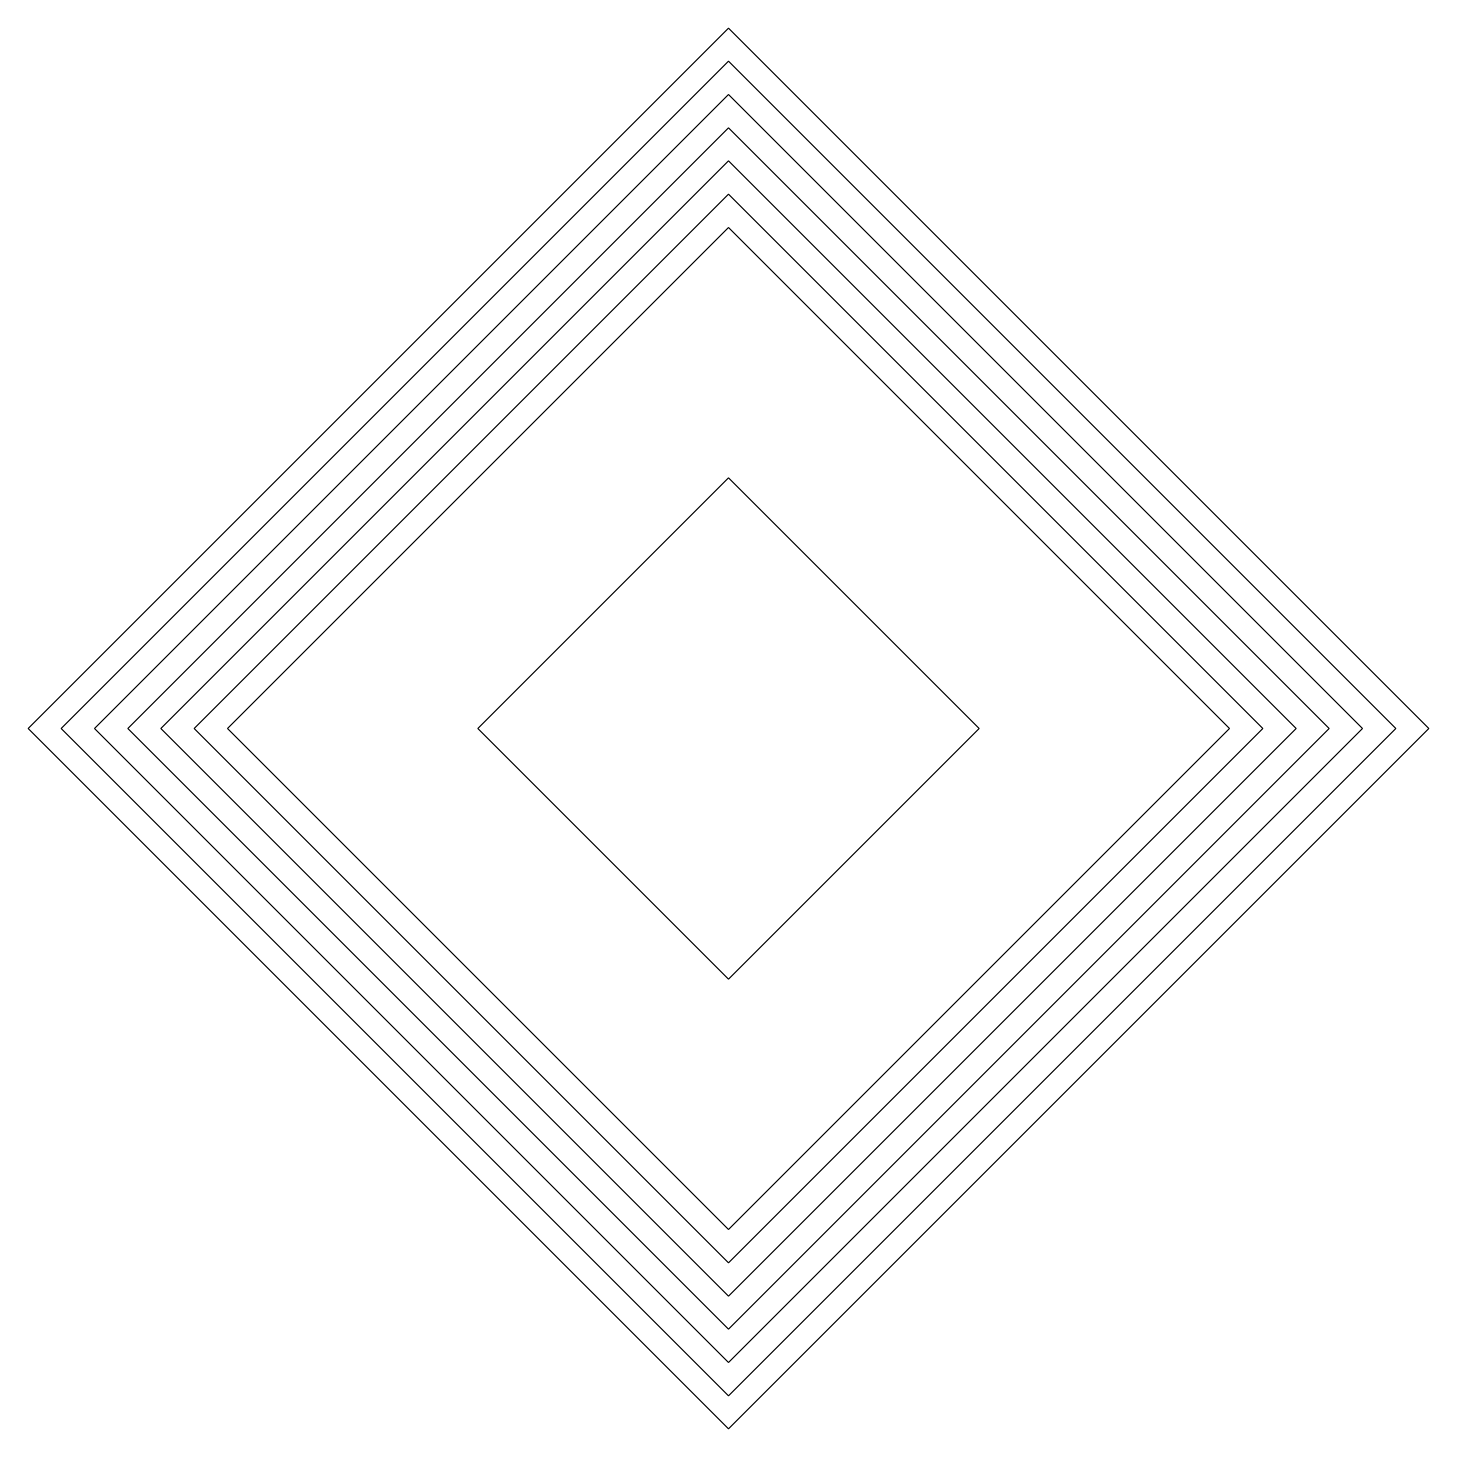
# Model space of a CAD drawing. Header units: inches. Extents: x -11.2 to 11.2, y -11.2 to 11.2.
import ezdxf

# ---------------------------------------------------------------- set-up
doc = ezdxf.new("R2010")
doc.units = ezdxf.units.IN
doc.header["$MEASUREMENT"] = 0
doc.layers.get('0').update_dxf_attribs({"lineweight": 0})

msp = doc.modelspace()

# ---------------------------------------------------------------- linework, layer by layer
at = {"color": 2}
for p, q in [((-11.182, 0), (0, 11.182)), ((11.182, 0), (0, 11.182)), ((-10.652, 0), (0, 10.652)), ((10.652, 0), (0, 10.652)), ((-10.121, 0), (0, 10.121)), ((10.121, 0), (0, 10.121)), ((-9.591, 0), (0, 9.591)), ((9.591, 0), (0, 9.591)), ((-9.061, 0), (0, 9.061)), ((9.061, 0), (0, 9.061)), ((-8.53, 0), (0, 8.53)), ((8.53, 0), (0, 8.53)), ((-8, 0), (0, 8)), ((8, 0), (0, 8)), ((-4, 0), (0, 4)), ((0, 4), (4, 0)), ((0, -11.182), (-11.182, 0)), ((0, -10.652), (-10.652, 0)), ((0, -10.121), (-10.121, 0)), ((0, -9.591), (-9.591, 0)), ((0, -9.061), (-9.061, 0)), ((0, -8.53), (-8.53, 0)), ((0, -8), (-8, 0)), ((0, -4), (-4, 0)), ((8, 0), (0, -8)), ((4, 0), (0, -4)), ((9.061, 0), (0, -9.061)), ((8.53, 0), (0, -8.53)), ((11.182, 0), (0, -11.182)), ((10.121, 0), (0, -10.121)), ((9.591, 0), (0, -9.591)), ((10.652, 0), (0, -10.652))]:
    msp.add_line(p, q, dxfattribs=at)
msp.add_line((0, 8), (8, 0))

doc.saveas('drawing.dxf')
